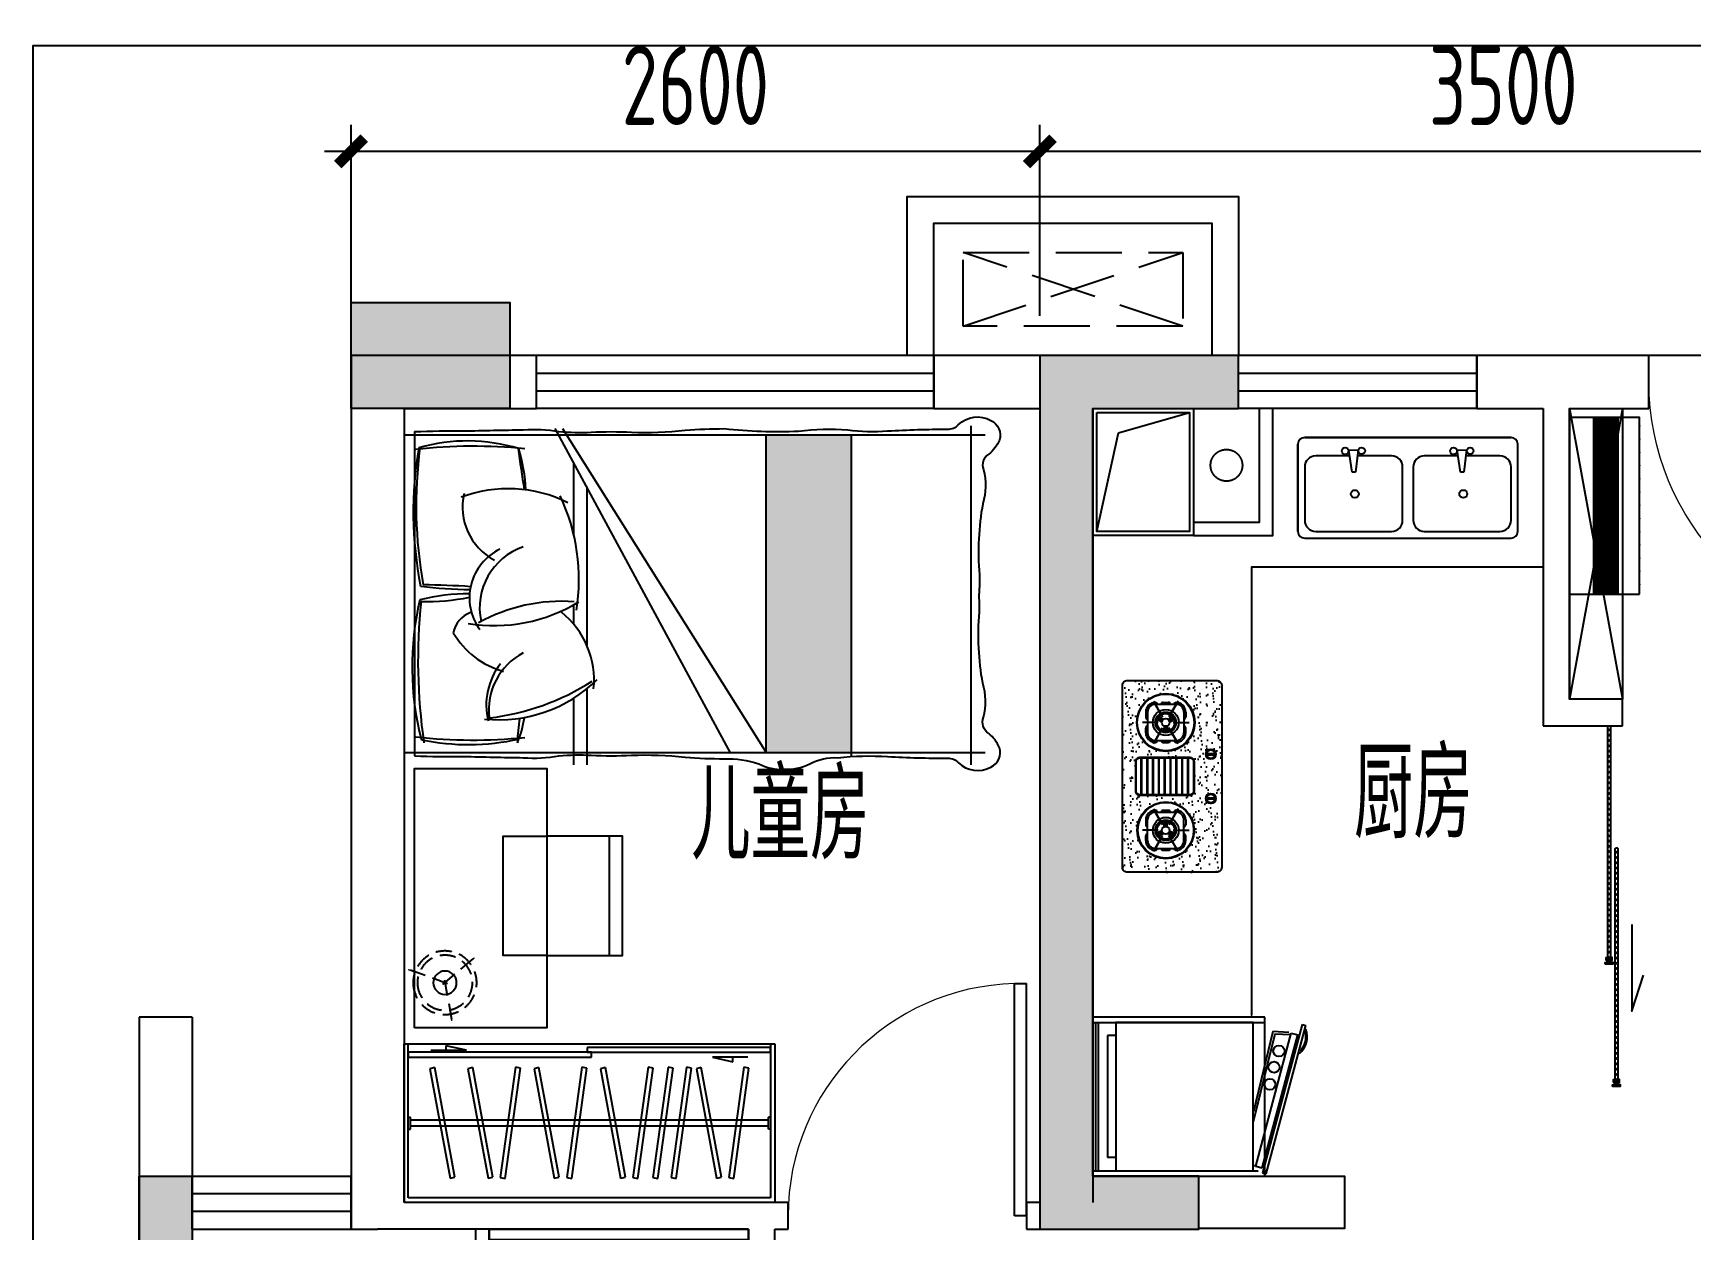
# Model space of a CAD drawing. Header units: millimetres. Extents: x -650 to 31581, y -2936 to 10021.
# Drawn here: x 11891 to 18150, y 5497 to 10017 of the extents above; entities that cross this region are included whole.
import ezdxf

# ---------------------------------------------------------------- set-up
doc = ezdxf.new("R2010")
doc.units = ezdxf.units.MM
doc.header["$LTSCALE"] = 1000
for name, pattern in [('1', [0.375, 0.25, -0.125]), ('DASH', [0.35, 0.25, -0.1]), ('PS', [3200, 1500, -200, 1500]), ('TRATTEGGIATA2', [0.375, 0.25, -0.125])]:
    doc.linetypes.add(name, pattern=pattern)
doc.layers.get('0').update_dxf_attribs({"linetype": 'CONTINUOUS'})
doc.layers.get('Defpoints').update_dxf_attribs({"color": 6, "linetype": 'CONTINUOUS'})
for name, color, linetype in [('!PboFF-Lamps', 9, 'CONTINUOUS'), ('0p-洞填充', 1, 'CONTINUOUS'), ('_弱电导线层', 4, 'CONTINUOUS'), ('_弱电设备层', 6, 'CONTINUOUS'), ('_电气辅助层', 5, 'CONTINUOUS'), ('A-Lvtry', 5, 'CONTINUOUS'), ('A-烟气道', 105, 'CONTINUOUS'), ('A-空调室外机', 5, 'DASH'), ('DIM', 3, 'CONTINUOUS'), ('P-Furniture(活动家具)', 134, 'CONTINUOUS'), ('P-Plumbing-fix(洁具)', 134, 'CONTINUOUS'), ('PS', 6, 'PS'), ('PUB_HATCH', 8, 'CONTINUOUS'), ('PUB_TEXT', 7, 'CONTINUOUS'), ('WALL', 2, 'CONTINUOUS'), ('WINDOW', 4, 'CONTINUOUS'), ('剪力墙', 6, 'CONTINUOUS'), ('家具', 8, 'CONTINUOUS'), ('栏杆', 142, 'CONTINUOUS'), ('门', 9, 'CONTINUOUS')]:
    doc.layers.add(name, color=color, linetype=linetype)
doc.layers.add('A-area', color=23, linetype='CONTINUOUS', plot=False)
doc.layers.add('A-FUR', color=8, linetype='CONTINUOUS', plot=False)
doc.styles.get("Standard").update_dxf_attribs({"font": 'tssdeng.shx', "bigfont": 'tssdchn.shx'})
doc.styles.add('ZZ', font='tssdeng.shx', dxfattribs={"width": 0.7, "bigfont": 'tssdchn.shx'})
doc.dimstyles.new('TSSD_100_100', dxfattribs={"dimtxt": 300, "dimasz": 100, "dimexe": 100, "dimexo": 250, "dimgap": 100, "dimtad": 1, "dimdec": 0, "dimzin": 0, "dimdsep": 46, "dimtxsty": 'ZZ', "dimblk": 'ARCHTICK', "dimcen": 0, "dimdle": 100, "dimclrd": 256, "dimclrt": 7, "dimadec": 0, "dimazin": 0, "dimtfac": 1, "dimtdec": 0, "dimtix": 1, "dimtmove": 2, "dimatfit": 3, "dimfxl": 0, "dimtolj": 1, "dimtzin": 0, "dimarcsym": 0})

# ---------------------------------------------------------------- blocks, each defined once
blk = doc.blocks.new('u5g')
at = {"color": 8, "linetype": 'DASH', "ltscale": 20}
for p, q in [((10502.8, 151826.4), (10512.8, 151826.4)), ((10512.8, 151826.4), (10512.8, 151776.4)), ((12177.7, 151813.9), (10512.8, 151813.9)), ((12187.8, 151826.4), (12177.7, 151826.4)), ((12177.7, 151826.4), (12177.7, 151776.4)), ((10502.8, 151776.4), (10512.8, 151776.4)), ((12177.7, 151788.9), (10512.8, 151788.9)), ((12187.8, 151776.4), (12177.7, 151776.4))]:
    blk.add_line(p, q, dxfattribs=at)
at = {"color": 8, "ltscale": 20}
for p, q in [((11917.6, 151531.4), (12012.7, 151550.3)), ((12082.8, 151531.4), (11917.6, 151531.4)), ((12012.7, 151550.3), (12012.7, 151531.4)), ((10607.7, 151503.4), (10772.9, 151503.4)), ((10772.9, 151503.4), (10677.8, 151484.5)), ((10677.8, 151484.5), (10677.8, 151503.4))]:
    blk.add_line(p, q, dxfattribs=at)
at = {"linetype": 'DASH', "ltscale": 20}
for points in [[(12207.8, 152126.4), (10482.8, 152126.4), (10482.8, 151476.4), (12207.8, 151476.4)], [(10502.8, 151531.4), (11355.3, 151531.4), (11355.3, 151511.4), (10502.8, 151511.4)], [(11335.3, 151511.4), (12187.8, 151511.4), (12187.8, 151491.4), (11335.3, 151491.4)]]:
    blk.add_lwpolyline(points, close=True, dxfattribs=at)
blk.add_lwpolyline([(12187.8, 151476.4), (12187.8, 152106.4), (10502.8, 152106.4), (10502.8, 151476.4)], dxfattribs=at)
at = {"color": 8, "linetype": 'DASH', "ltscale": 20}
for points in [[(10603.3, 151578.7), (10696.8, 152026.6), (10719.8, 152021.8), (10626.3, 151573.9)], [(10780.1, 151578.7), (10873.6, 152026.6), (10896.6, 152021.8), (10803.1, 151573.9)], [(11001.3, 151572.3), (10930.5, 152024.3), (10953.7, 152028), (11024.5, 151576)], [(11087.5, 151578.7), (11181, 152026.6), (11204, 152021.8), (11110.4, 151573.9)], [(11310.5, 151572.3), (11239.7, 152024.3), (11262.9, 152028), (11333.7, 151576)], [(11396.6, 151578.7), (11490.1, 152026.6), (11513.1, 152021.8), (11419.6, 151573.9)], [(11617.8, 151572.3), (11547, 152024.3), (11570.2, 152028), (11641, 151576)], [(11711, 151572.3), (11640.2, 152024.3), (11663.4, 152028), (11734.2, 151576)], [(11796.6, 151572.3), (11725.8, 152024.3), (11749, 152028), (11819.8, 151576)], [(11842.7, 151578.7), (11936.3, 152026.6), (11959.3, 152021.8), (11865.7, 151573.9)], [(12064, 151572.3), (11993.2, 152024.3), (12016.4, 152028), (12087.2, 151576)]]:
    blk.add_lwpolyline(points, close=True, dxfattribs=at)
blk = doc.blocks.new('$DorLib2D$00000001')
for p, q in [((0.45, 0.975), (0.5, 0.975)), ((0.45, 0), (0.45, 0.975)), ((0.5, 0), (0.5, 0.975)), ((0.5, 0), (0.45, 0))]:
    blk.add_line(p, q)
at = {"lineweight": 13}
blk.add_arc((0.475, 0), 0.975, 91.46928, 180, dxfattribs=at)
blk = doc.blocks.new('$TCHSYS$WIN2D')
for p, q in [((-0.5, 0.5), (0.5, 0.5)), ((-0.5, 0.5), (-0.5, -0.5)), ((0.5, 0.5), (0.5, -0.5)), ((0.5, 0.1667), (-0.5, 0.1667)), ((0.5, -0.1667), (-0.5, -0.1667)), ((-0.5, -0.5), (0.5, -0.5))]:
    blk.add_line(p, q)
blk = doc.blocks.new('ktswaj')
at = {"linetype": 'DASH'}
blk.add_lwpolyline([(15990.1, 179082.6), (15990.1, 178253.3), (16268.4, 178253.3), (16268.4, 179082.6)], close=True, dxfattribs=at)
for points in [[(15990.1, 179082.6), (16268.4, 178253.3)], [(15990.1, 178253.3), (16268.4, 179082.6)]]:
    blk.add_lwpolyline(points, dxfattribs=at)
blk = doc.blocks.new('A3ktsjw')
at = {"layer": '栏杆'}
for points in [[(-26114.3, 169534.8), (-26114.3, 170134.8), (-24864.3, 170134.8), (-24864.3, 169534.8)], [(-26014.3, 169534.8), (-26014.3, 170034.8), (-24964.3, 170034.8), (-24964.3, 169534.8)]]:
    blk.add_lwpolyline(points, dxfattribs=at)
at = {"layer": 'A-空调室外机', "extrusion": (0, 0, -1), "zscale": -1, "rotation": 90}
blk.add_blockref('ktswaj', (204157.2, 153655.5), dxfattribs=at)
blk = doc.blocks.new('家用多媒体布线箱')
at = {"layer": '_弱电设备层'}
blk.add_lwpolyline([(-333.8, 263.9), (333.8, 263.9), (333.8, 0), (-333.8, 0)], close=True, dxfattribs=at)
at = {"layer": '_弱电设备层', "color": 14, "const_width": 100}
blk.add_lwpolyline([(-333.8, 137.6), (333.8, 137.6)], dxfattribs=at)
at = {"layer": '_电气辅助层'}
for p in [(-297.6, 263.9), (-247.6, 263.9), (-197.6, 263.9), (-147.6, 263.9), (-97.6, 263.9), (-47.6, 263.9), (2.4, 263.9), (52.4, 263.9), (102.4, 263.9), (152.4, 263.9), (202.4, 263.9), (252.4, 263.9), (302.4, 263.9), (-333.8, 132), (333.8, 132), (-297.6, 0), (-247.6, 0), (-197.6, 0), (-147.6, 0), (-97.6, 0), (-47.6, 0), (2.4, 0), (52.4, 0), (102.4, 0), (152.4, 0), (202.4, 0), (252.4, 0), (302.4, 0)]:
    blk.add_point(p, dxfattribs=at)
blk = doc.blocks.new('!pboFF-Reading lamp-H_W_L-T-01')
at = {"linetype": '1', "ltscale": 0.2}
blk.add_wipeout([(-78.8, -61.6), (-75.8, -65.2), (-74.1, -67.1), (-71.9, -69.5), (-70.1, -71.3), (-67.4, -73.9), (-65.5, -75.5), (-63.7, -77.1), (-54.2, -84), (-54.2, -84), (-40.3, -91.5), (-33.3, -94.3), (-25.5, -96.7), (-18, -98.4), (-9.2, -99.6), (0, -100), (7.1, -99.7), (17.7, -98.4), (26.7, -96.4), (34.7, -93.8), (42.5, -90.5), (50.8, -86.1), (58.1, -81.4), (69.1, -72.3), (74.8, -66.4), (79.3, -61), (85.6, -51.7), (92.7, -37.5), (95.8, -28.6), (97.4, -22.7), (99.6, -9.4), (100, 0), (99.5, 9.8), (97.8, 20.9), (95.5, 29.8), (92.5, 38.1), (89.1, 45.4), (79.4, 60.8), (68.7, 72.6), (61.2, 79.1), (50.8, 86.1), (36.9, 92.9), (28.1, 96), (16.5, 98.6), (9.6, 99.5), (-13.9, 99), (-21.4, 97.7), (-21.4, 97.7), (-32.7, 94.5), (-40.5, 91.4), (-49, 87.2), (-54.1, 84.1), (-62.7, 77.9), (-77, 63.8), (-82.8, 56), (-87, 49.3), (-90.6, 42.3), (-94.5, 32.8), (-97.9, 20.6), (-99.7, 7.4), (-100, 0), (-99.3, -12), (-98.4, -18), (-96.4, -26.5), (-93.7, -35), (-89.1, -45.4)], dxfattribs=at).dxf.layer = '家具'
at = {"layer": '!PboFF-Lamps'}
blk.add_circle((0, 0), 36.7, dxfattribs=at)
at = {"layer": '家具', "linetype": '1', "ltscale": 0.2}
for p, q in [((4.4, -7.7), (-62, 107.4)), ((4.4, 7.7), (-61.5, -106.5)), ((-8.9, 0), (123.2, 0))]:
    blk.add_line(p, q, dxfattribs=at)
at = {"layer": '家具', "const_width": 4.44}
for points in [[(-47.8, 82.8), (-61.4, 106.3)], [(94.8, 0), (121.9, 0)], [(-47.3, -81.9), (-60.8, -105.4)]]:
    blk.add_lwpolyline(points, dxfattribs=at)
at = {"layer": '家具', "linetype": '1', "ltscale": 0.2}
for radius in [100, 86.7]:
    blk.add_circle((0, 0), radius, dxfattribs=at)
blk = doc.blocks.new('_ArchTick')
at = {"color": 0, "linetype": 'ByBlock', "const_width": 0.4}
blk.add_lwpolyline([(-0.5, -0.5), (0.5, 0.5)], dxfattribs=at)
blk = doc.blocks.new('*D40')
at = {"layer": 'Defpoints', "color": 0, "transparency": 16777216}
for p in [(15691.5, 9570.6), (15691.5, 8700), (19191.5, 8700)]:
    blk.add_point(p, dxfattribs=at)
at = {"layer": 'DIM', "color": 0, "lineweight": -2, "transparency": 16777216}
for p, q in [((15691.5, 8950), (15691.5, 9670.6)), ((19191.5, 8950), (19191.5, 9670.6))]:
    blk.add_line(p, q, dxfattribs=at)
at = {"layer": 'DIM', "lineweight": -2, "transparency": 16777216}
blk.add_line((19291.5, 9570.6), (15591.5, 9570.6), dxfattribs=at)
at = {"layer": 'DIM', "lineweight": -2, "transparency": 16777216, "xscale": 100, "yscale": 100, "zscale": 100, "rotation": 180}
blk.add_blockref('_ArchTick', (15691.5, 9570.6), dxfattribs=at)
at = {"layer": 'DIM', "lineweight": -2, "transparency": 16777216, "xscale": 100, "yscale": 100, "zscale": 100}
blk.add_blockref('_ArchTick', (19191.5, 9570.6), dxfattribs=at)
at = {"layer": 'DIM', "color": 7, "transparency": 16777216, "insert": (17441.5, 9820.6), "char_height": 300, "attachment_point": 5, "style": 'ZZ'}
blk.add_mtext('\\A1;3500', dxfattribs=at)
blk = doc.blocks.new('*D41')
at = {"layer": 'Defpoints', "color": 0, "transparency": 16777216}
for p in [(13091.5, 9570.6), (13091.5, 8700), (15691.5, 8700)]:
    blk.add_point(p, dxfattribs=at)
at = {"layer": 'DIM', "color": 0, "lineweight": -2, "transparency": 16777216}
for p, q in [((13091.5, 8950), (13091.5, 9670.6)), ((15691.5, 8950), (15691.5, 9670.6))]:
    blk.add_line(p, q, dxfattribs=at)
at = {"layer": 'DIM', "lineweight": -2, "transparency": 16777216}
blk.add_line((15791.5, 9570.6), (12991.5, 9570.6), dxfattribs=at)
at = {"layer": 'DIM', "lineweight": -2, "transparency": 16777216, "xscale": 100, "yscale": 100, "zscale": 100, "rotation": 180}
blk.add_blockref('_ArchTick', (13091.5, 9570.6), dxfattribs=at)
at = {"layer": 'DIM', "lineweight": -2, "transparency": 16777216, "xscale": 100, "yscale": 100, "zscale": 100}
blk.add_blockref('_ArchTick', (15691.5, 9570.6), dxfattribs=at)
at = {"layer": 'DIM', "color": 7, "transparency": 16777216, "insert": (14391.5, 9820.6), "char_height": 300, "attachment_point": 5, "style": 'ZZ'}
blk.add_mtext('\\A1;2600', dxfattribs=at)
blk = doc.blocks.new('A$C6BCA2219')
at = {"layer": 'P-Furniture(活动家具)'}
for p, q in [((-389.5, 380), (389.5, 380)), ((389.5, 380), (-389.5, 380)), ((-415.3, 354.8), (-415.3, 25.2)), ((-415.3, 25.2), (-415.3, 354.8)), ((414.7, 25.2), (414.7, 354.8)), ((-389.5, 0), (389.5, 0))]:
    blk.add_line(p, q, dxfattribs=at)
at = {"layer": 'P-Furniture(活动家具)', "color": 251}
for p, q in [((-223.7, 332.8), (-187.8, 333.3)), ((-210.5, 248.5), (-223.7, 332.8)), ((-187.8, 333.3), (-197.8, 248.5)), ((185.8, 332.8), (221.6, 333.3)), ((198.9, 248.5), (185.8, 332.8)), ((221.6, 333.3), (211.6, 248.5)), ((-389.5, 268.8), (-389.5, 67.2)), ((-220.2, 310.8), (-347.5, 310.8)), ((-61.9, 310.8), (-190.5, 310.8)), ((-19.9, 67.2), (-19.9, 268.8)), ((19.9, 268.8), (19.9, 67.2)), ((189.2, 310.8), (61.9, 310.8)), ((347.5, 310.8), (218.9, 310.8)), ((389.5, 67.2), (389.5, 268.8)), ((-197.8, 248.5), (-210.5, 248.5)), ((211.6, 248.5), (198.9, 248.5)), ((-347.5, 25.2), (-61.9, 25.2)), ((61.9, 25.2), (347.5, 25.2))]:
    blk.add_line(p, q, dxfattribs=at)
for centre, radius in [((-236.9, 329.1), 12.8), ((-174.7, 329.6), 12.8), ((172.6, 329.1), 12.8), ((234.8, 329.6), 12.8), ((-200.5, 166.9), 14.8), ((208.9, 166.9), 14.8)]:
    blk.add_circle(centre, radius, dxfattribs=at)
at = {"layer": 'P-Furniture(活动家具)'}
for centre, radius, start, end in [((-389.6, 354.3), 25.7, 89.81831, 178.91937), ((389.5, 354.8), 25.2, 0, 90), ((-389.6, 25.7), 25.7, 181.08063, 270.18169), ((389.5, 25.2), 25.2, 270, 0)]:
    blk.add_arc(centre, radius, start, end, dxfattribs=at)
at = {"layer": 'P-Furniture(活动家具)', "color": 251}
for centre, start, end in [((-347.5, 268.8), 90, 180), ((-61.9, 268.8), 0, 90), ((61.9, 268.8), 90, 180), ((347.5, 268.8), 0, 90), ((-347.5, 67.2), 180, 270), ((-61.9, 67.2), 270, 0), ((61.9, 67.2), 180, 270), ((347.5, 67.2), 270, 0)]:
    blk.add_arc(centre, 42, start, end, dxfattribs=at)
blk = doc.blocks.new('A$C2E107800')
at = {"layer": 'P-Furniture(活动家具)'}
for p, q in [((-600, 650), (-600, 0)), ((-600, 650), (0, 650)), ((0, 0), (0, 650)), ((-600, 0), (0, 0)), ((-587.9, 9.5), (-591.8, -5)), ((-27.7, -140.6), (-587.9, 9.5)), ((-591.8, -5), (-31.5, -155.1)), ((-27.7, -140.6), (-31.5, -155.1))]:
    blk.add_line(p, q, dxfattribs=at)
at = {"layer": 'P-Furniture(活动家具)', "color": 251, "linetype": 'TRATTEGGIATA2'}
blk.add_line((-580, 650), (-580, 0), dxfattribs=at)
at = {"layer": 'P-Furniture(活动家具)', "color": 251}
for p, q in [((-20, 640), (-580, 640)), ((-20, 630), (-580, 630)), ((-579.5, 563.2), (-579.5, 44.4)), ((-19.5, 563.2), (-579.5, 563.2)), ((-69.5, 593.6), (-529.5, 593.6)), ((-529.5, 563.2), (-529.5, 593.6)), ((-69.5, 563.2), (-69.5, 593.6)), ((-19.5, 44.4), (-19.5, 563.2)), ((-579.5, 555.7), (-579.5, 71.9)), ((-579.5, 44.4), (-19.5, 44.4)), ((-562, 34.7), (-568.5, 10.6)), ((-568.5, 10.6), (-66.2, -124)), ((-562, 34.7), (-559.4, 44.4)), ((-562, 34.7), (-59.7, -99.8)), ((-59.7, -99.8), (-66.2, -124)), ((-44.7, -155.1), (-53.7, -152.6))]:
    blk.add_line(p, q, dxfattribs=at)
at = {"layer": 'P-Furniture(活动家具)', "color": 251, "linetype": 'Continuous'}
for p, q in [((-20, 650), (-20, 0)), ((-63.5, -37.7), (-394.9, 44.4)), ((-54, -29.9), (-355.8, 43.4)), ((-66.5, -94.9), (-63.5, -37.7)), ((-57.2, -90.2), (-54, -29.9))]:
    blk.add_line(p, q, dxfattribs=at)
at = {"layer": 'P-Furniture(活动家具)', "color": 251}
for centre in [(-253.4, -18.8), (-188.6, -34.6), (-127.7, -52.8)]:
    blk.add_circle(centre, 21, dxfattribs=at)
for radius, start, end in [(83.4, 219.87563, 290.12437), (78.4, 225.46438, 284.53562)]:
    blk.add_arc((-73.4, -76.7), radius, start, end, dxfattribs=at)
blk = doc.blocks.new('A$C558726A8')
at = {"layer": 'P-Furniture(活动家具)'}
h = blk.add_hatch(dxfattribs=at)
h.set_pattern_fill('AR-SAND,_O', color=250)
h.set_pattern_definition([(37.5, (-27199.047, -9670.22), (-1.60003, 48.941324), [0, -38.608, 0, -43.18, 0, -41.275]), (7.5, (-27199.05, -9670.22), (44.95233, 71.68251), [0, -20.828, 0, -34.798, 0, -13.335]), (327.5, (-27230.29, -9670.22), (79.09924, 0.14372), [0, -12.7, 0, -45.72, 0, -59.69]), (317.5, (-27230.29, -9670.22), (76.35565, 22.29293), [0, -6.35, 0, -29.972, 0, -34.29])])
h.paths.add_polyline_path([(-342.9, 375.4, 0.414214), (-362.5, 355.9), (-362.5, 19.6, 0.414214), (-342.9, 0), (342.9, 0, 0.414214), (362.5, 19.6), (362.5, 355.9, 0.414214), (342.9, 375.4)])
h.paths.add_polyline_path([(71.9, 309.2), (71.9, 120.9, -0.414214), (55.9, 104.9), (-55.9, 104.9, -0.414214), (-71.9, 120.9), (-71.9, 309.2, -0.414214), (-55.9, 325.2), (55.9, 325.2, -0.414214)], flags=16)
h.paths.add_polyline_path([(69.9, 309.2), (69.9, 120.9, -0.414214), (55.9, 106.9), (-55.9, 106.9, -0.414214), (-69.9, 120.9), (-69.9, 309.2, -0.414214), (-55.9, 323.2), (55.9, 323.2, -0.414214)], flags=0)
h.paths.add_polyline_path([(313.1, 211.8, -1), (94.2, 211.8, -1)], flags=16)
h.paths.add_polyline_path([(311.1, 211.8, -1), (96.2, 211.8, -1)], flags=0)
h.paths.add_polyline_path([(164.5, 287.1), (182.6, 287.1, -0.359638), (191.4, 280.3), (215.9, 280.3, -0.359638), (224.7, 287.1), (242.8, 287.1, -0.414214), (279, 250.9, -0.251251), (272.2, 242.1), (272.2, 229.9, -0.359638), (279, 221.1), (279, 202.5, -0.359638), (272.2, 193.7), (272.2, 181.4, -0.251251), (279, 172.6, -0.414214), (242.8, 136.4), (224.7, 136.4, -0.359638), (215.9, 143.3), (191.4, 143.3, -0.359638), (182.6, 136.4), (164.5, 136.4, -0.414214), (128.3, 172.6, -0.251251), (135.2, 181.4), (135.2, 193.7, -0.359638), (128.3, 202.5), (128.3, 221.1, -0.359638), (135.2, 229.9), (135.2, 242.1, -0.251251), (128.3, 250.9, -0.414214)], flags=0)
h.paths.add_polyline_path([(252.6, 211.8, -1), (154.7, 211.8, -1)], flags=0)
h.paths.add_polyline_path([(242.8, 211.8, -1), (164.5, 211.8, -1)], flags=0)
h.paths.add_polyline_path([(239.9, 211.8, -1), (167.4, 211.8, -1)], flags=0)
h.paths.add_polyline_path([(236.9, 211.8, -1), (170.4, 211.8, -1)], flags=0)
h.paths.add_polyline_path([(174.8, 218.6), (190.2, 217.6, -0.299124), (203.7, 226.5, -0.028861), (205.3, 226.4), (212.2, 240.2, -0.215015), (224, 233.3), (215.4, 220.5, -0.330841), (215.4, 203), (224, 190.2, -0.215015), (212.2, 183.4), (205.3, 197.2, -0.028861), (203.7, 197.1, -0.299124), (190.2, 205.9), (174.8, 204.9, -0.215015)], flags=0)
h.paths.add_polyline_path([(-96.2, 211.8, -1), (-311.1, 211.8, -1)], flags=16)
h.paths.add_polyline_path([(-98.2, 211.8, -1), (-309.1, 211.8, -1)], flags=0)
h.paths.add_polyline_path([(-128.3, 250.9, -0.251251), (-135.2, 242.1), (-135.2, 229.9, -0.359638), (-128.3, 221.1), (-128.3, 202.5, -0.359638), (-135.2, 193.7), (-135.2, 181.4, -0.251251), (-128.3, 172.6, -0.414214), (-164.5, 136.4), (-182.6, 136.4, -0.359638), (-191.4, 143.3), (-215.9, 143.3, -0.359638), (-224.7, 136.4), (-242.8, 136.4, -0.414214), (-279, 172.6, -0.251251), (-272.2, 181.4), (-272.2, 193.7, -0.359638), (-279, 202.5), (-279, 221.1, -0.359638), (-272.2, 229.9), (-272.2, 242.1, -0.251251), (-279, 250.9, -0.414214), (-242.8, 287.1), (-224.7, 287.1, -0.359638), (-215.9, 280.3), (-191.4, 280.3, -0.359638), (-182.6, 287.1), (-164.5, 287.1, -0.414214)], flags=0)
h.paths.add_polyline_path([(-154.7, 211.8, -1), (-252.6, 211.8, -1)], flags=0)
h.paths.add_polyline_path([(-164.5, 211.8, -1), (-242.8, 211.8, -1)], flags=0)
h.paths.add_polyline_path([(-167.4, 211.8, -1), (-239.9, 211.8, -1)], flags=0)
h.paths.add_polyline_path([(-170.4, 211.8, -1), (-236.9, 211.8, -1)], flags=0)
h.paths.add_polyline_path([(-174.8, 218.6, -0.215015), (-174.8, 204.9), (-190.2, 205.9, -0.299124), (-203.7, 197.1, -0.028861), (-205.3, 197.2), (-212.2, 183.4, -0.215015), (-224, 190.2), (-215.4, 203, -0.330841), (-215.4, 220.5), (-224, 233.3, -0.215015), (-212.2, 240.2), (-205.3, 226.4, -0.028861), (-203.7, 226.5, -0.299124), (-190.2, 217.6)], flags=0)
h.paths.add_polyline_path([(103, 41, -1), (64.3, 41, -1)], flags=16)
h.paths.add_polyline_path([(85.7, 57.3), (85.7, 56.2, -0.877066), (85.7, 25.8), (85.7, 24.6, -1), (81.7, 24.6), (81.7, 25.8, -0.877066), (81.7, 56.2), (81.7, 57.3, -1)], flags=0)
h.paths.add_polyline_path([(97.4, 53.2, -1.000001), (94.5, 53.2, -1.000001)], flags=0)
h.paths.add_polyline_path([(102.5, 41, -1.000001), (99.6, 41, -1.000001)], flags=0)
h.paths.add_polyline_path([(-64.3, 41, -1), (-103, 41, -1)], flags=16)
h.paths.add_polyline_path([(-81.7, 57.3), (-81.7, 56.2, -0.877066), (-81.7, 25.8), (-81.7, 24.6, -1), (-85.7, 24.6), (-85.7, 25.8, -0.877066), (-85.7, 56.2), (-85.7, 57.3, -1)], flags=0)
h.paths.add_polyline_path([(-94.5, 53.2, -1.000001), (-97.4, 53.2, -1.000001)], flags=0)
h.paths.add_polyline_path([(-99.6, 41, -1.000001), (-102.5, 41, -1.000001)], flags=0)
for points in [[(-99.6, 41.4, 1), (-102.5, 41.4, 1)], [(-97.4, 53.7, 1.000001), (-94.5, 53.7, 1.000001)], [(94.5, 53.7, 1.000001), (97.4, 53.7, 1.000001)], [(102.5, 41.4, 1), (99.6, 41.4, 1)]]:
    blk.add_hatch(color=251, dxfattribs=at).paths.add_polyline_path(points)
at = {"layer": 'P-Furniture(活动家具)', "color": 251}
for p, q in [((-284.2, 258.3), (-224, 223.5)), ((-228.2, 226), (-279.9, 255.8)), ((-272.2, 250.9), (-272.2, 172.6)), ((-242.8, 287.1), (-224.7, 287.1)), ((-242.8, 280.3), (-164.5, 280.3)), ((-203.7, 240.2), (-203.7, 299.8)), ((-123.1, 258.3), (-183.3, 223.5)), ((-164.5, 287.1), (-182.6, 287.1)), ((-179.1, 226), (-127.4, 255.8)), ((-135.2, 250.9), (-135.2, 172.6)), ((-69.9, 304), (69.9, 304)), ((-69.9, 302), (69.9, 302)), ((-69.9, 282), (69.9, 282)), ((-69.9, 280), (69.9, 280)), ((-69.9, 260), (69.9, 260)), ((-69.9, 258), (69.9, 258)), ((123.1, 258.3), (183.3, 223.5)), ((179.1, 226), (127.4, 255.8)), ((135.2, 250.9), (135.2, 172.6)), ((164.5, 287.1), (182.6, 287.1)), ((242.8, 280.3), (164.5, 280.3)), ((203.7, 240.2), (203.7, 299.8)), ((284.2, 258.3), (224, 223.5)), ((242.8, 287.1), (224.7, 287.1)), ((228.2, 226), (279.9, 255.8)), ((272.2, 250.9), (272.2, 172.6)), ((-284.2, 165.3), (-224, 200)), ((-228.2, 197.6), (-279.9, 167.7)), ((-279, 221.1), (-279, 202.5)), ((-224, 233.3), (-212.2, 240.2)), ((-215.4, 220.5), (-224, 233.3)), ((-215.4, 203), (-224, 190.2)), ((-212.2, 183.4), (-224, 190.2)), ((-211, 224.5), (-218.1, 236.8)), ((-211, 199.1), (-218.1, 186.8)), ((-205.3, 226.4), (-212.2, 240.2)), ((-205.3, 197.2), (-212.2, 183.4)), ((-190.2, 217.6), (-174.8, 218.6)), ((-190.2, 205.9), (-174.8, 204.9)), ((-189, 211.8), (-174.8, 211.8)), ((-123.1, 165.3), (-183.3, 200)), ((-179.1, 197.6), (-127.4, 167.7)), ((-174.8, 218.6), (-174.8, 204.9)), ((-128.3, 221.1), (-128.3, 202.5)), ((-69.9, 238), (69.9, 238)), ((-69.9, 236), (69.9, 236)), ((-69.9, 216), (69.9, 216)), ((-69.9, 214), (69.9, 214)), ((-69.9, 194), (69.9, 194)), ((-69.9, 192), (69.9, 192)), ((123.1, 165.3), (183.3, 200)), ((179.1, 197.6), (127.4, 167.7)), ((128.3, 221.1), (128.3, 202.5)), ((190.2, 217.6), (174.8, 218.6)), ((174.8, 218.6), (174.8, 204.9)), ((189, 211.8), (174.8, 211.8)), ((190.2, 205.9), (174.8, 204.9)), ((205.3, 226.4), (212.2, 240.2)), ((205.3, 197.2), (212.2, 183.4)), ((211, 224.5), (218.1, 236.8)), ((211, 199.1), (218.1, 186.8)), ((224, 233.3), (212.2, 240.2)), ((212.2, 183.4), (224, 190.2)), ((215.4, 220.5), (224, 233.3)), ((215.4, 203), (224, 190.2)), ((284.2, 165.3), (224, 200)), ((228.2, 197.6), (279.9, 167.7)), ((279, 221.1), (279, 202.5)), ((-242.8, 143.3), (-164.5, 143.3)), ((-242.8, 136.4), (-224.7, 136.4)), ((-203.7, 183.4), (-203.7, 123.7)), ((-164.5, 136.4), (-182.6, 136.4)), ((-69.9, 172), (69.9, 172)), ((-69.9, 170), (69.9, 170)), ((-69.9, 150), (69.9, 150)), ((-69.9, 148), (69.9, 148)), ((-69.9, 128), (69.9, 128)), ((-69.9, 126), (69.9, 126)), ((242.8, 143.3), (164.5, 143.3)), ((164.5, 136.4), (182.6, 136.4)), ((203.7, 183.4), (203.7, 123.7)), ((242.8, 136.4), (224.7, 136.4))]:
    blk.add_line(p, q, dxfattribs=at)
at = {"layer": 'P-Furniture(活动家具)'}
blk.add_lwpolyline([(-342.9, 0.4, -0.414214), (-362.5, 20), (-362.5, 355.9, -0.414214), (-342.9, 375.4), (342.9, 375.4, -0.414214), (362.5, 355.9), (362.5, 20, -0.414214), (342.9, 0.4)], format="xyb", close=True, dxfattribs=at)
at = {"layer": 'P-Furniture(活动家具)', "color": 251}
for points in [[(-71.9, 309.2, -0.414214), (-55.9, 325.2), (55.9, 325.2, -0.414214), (71.9, 309.2), (71.9, 120.9, -0.414214), (55.9, 104.9), (-55.9, 104.9, -0.414214), (-71.9, 120.9)], [(-69.9, 309.2, -0.414214), (-55.9, 323.2), (55.9, 323.2, -0.414214), (69.9, 309.2), (69.9, 120.9, -0.414214), (55.9, 106.9), (-55.9, 106.9, -0.414214), (-69.9, 120.9)], [(-85.7, 25), (-85.7, 57.8, -1), (-81.7, 57.8), (-81.7, 25, -1)], [(85.7, 25), (85.7, 57.8, 1), (81.7, 57.8), (81.7, 25, 1)]]:
    blk.add_lwpolyline(points, format="xyb", close=True, dxfattribs=at)
at = {"layer": 'P-Furniture(活动家具)', "color": 251, "const_width": 0.979}
for points in [[(-228.2, 226), (-279.9, 255.8)], [(-203.7, 240.2), (-203.7, 299.8)], [(-179.1, 226), (-127.4, 255.8)], [(179.1, 226), (127.4, 255.8)], [(203.7, 240.2), (203.7, 299.8)], [(228.2, 226), (279.9, 255.8)], [(-228.2, 197.6), (-279.9, 167.7)], [(-179.1, 197.6), (-127.4, 167.7)], [(179.1, 197.6), (127.4, 167.7)], [(228.2, 197.6), (279.9, 167.7)], [(-203.7, 183.4), (-203.7, 123.7)], [(203.7, 183.4), (203.7, 123.7)]]:
    blk.add_lwpolyline(points, dxfattribs=at)
for points in [[(-203.7, 226.5, -1), (-203.7, 197.1, -1), (-203.7, 226.5, -1)], [(203.7, 226.5, 1), (203.7, 197.1, 1), (203.7, 226.5, 1)]]:
    blk.add_lwpolyline(points, format="xyb", dxfattribs=at)
at = {"layer": 'P-Furniture(活动家具)', "color": 251}
for centre, radius in [((-203.7, 211.8), 107.4), ((-203.7, 211.8), 105.4), ((203.7, 211.8), 109.4), ((203.7, 211.8), 107.4), ((-203.7, 211.8), 39.1), ((203.7, 211.8), 39.1), ((-203.7, 211.8), 36.2), ((-203.7, 211.8), 33.3), ((-203.7, 211.8), 14.7), ((203.7, 211.8), 36.2), ((203.7, 211.8), 33.3), ((203.7, 211.8), 14.7), ((-83.7, 41.4), 19.3), ((-101, 41.4), 1.44), ((-95.9, 53.7), 1.44), ((83.7, 41.4), 19.3), ((95.9, 53.7), 1.44), ((101, 41.4), 1.44)]:
    blk.add_circle(centre, radius, dxfattribs=at)
at = {"layer": 'P-Furniture(活动家具)'}
for centre in [(-203.7, 211.8), (203.7, 211.8)]:
    blk.add_circle(centre, 48.9, dxfattribs=at)
at = {"layer": 'P-Furniture(活动家具)', "color": 251}
for centre, radius, start, end in [((-242.8, 250.9), 36.2, 90, 180), ((-267.4, 252.9), 11.8, 189.66757, 246.08239), ((-242.8, 250.9), 29.4, 90, 180), ((-224.4, 278.4), 8.76, 12.56398, 91.68605), ((-182.9, 278.4), 8.76, 88.31395, 167.43602), ((-164.5, 250.9), 36.2, 0, 90), ((-164.5, 250.9), 29.4, 0, 90), ((-139.9, 252.9), 11.8, 293.91761, 350.33243), ((164.5, 250.9), 36.2, 90, 180), ((139.9, 252.9), 11.8, 189.66757, 246.08239), ((164.5, 250.9), 29.4, 90, 180), ((182.9, 278.4), 8.76, 12.56398, 91.68605), ((224.4, 278.4), 8.76, 88.31395, 167.43602), ((242.8, 250.9), 36.2, 0, 90), ((242.8, 250.9), 29.4, 0, 90), ((267.4, 252.9), 11.8, 293.91761, 350.33243), ((-270.2, 221.3), 8.76, 102.56398, 181.68605), ((-270.2, 202.2), 8.76, 178.31395, 257.43602), ((-210.5, 223.6), 16.7, 95.73063, 144.26937), ((-210.5, 199.9), 16.7, 215.73063, 264.26937), ((-190, 211.8), 16.7, 335.73063, 24.26937), ((-137.1, 221.3), 8.76, 358.31395, 77.43602), ((-137.1, 202.2), 8.76, 282.56398, 1.68605), ((137.1, 221.3), 8.76, 102.56398, 181.68605), ((137.1, 202.2), 8.76, 178.31395, 257.43602), ((190, 211.8), 16.7, 155.73063, 204.26937), ((210.5, 223.6), 16.7, 35.73063, 84.26937), ((210.5, 199.9), 16.7, 275.73063, 324.26937), ((270.2, 221.3), 8.76, 358.31395, 77.43602), ((270.2, 202.2), 8.76, 282.56398, 1.68605), ((-267.4, 170.6), 11.8, 113.91761, 170.33243), ((-242.8, 172.6), 36.2, 180, 270), ((-242.8, 172.6), 29.4, 180, 270), ((-224.4, 145.2), 8.76, 268.31395, 347.43602), ((-182.9, 145.2), 8.76, 192.56398, 271.68605), ((-164.5, 172.6), 36.2, 270, 0), ((-164.5, 172.6), 29.4, 270, 0), ((-139.9, 170.6), 11.8, 9.66757, 66.08239), ((139.9, 170.6), 11.8, 113.91761, 170.33243), ((164.5, 172.6), 36.2, 180, 270), ((164.5, 172.6), 29.4, 180, 270), ((182.9, 145.2), 8.76, 268.31395, 347.43602), ((224.4, 145.2), 8.76, 192.56398, 271.68605), ((242.8, 172.6), 36.2, 270, 0), ((242.8, 172.6), 29.4, 270, 0), ((267.4, 170.6), 11.8, 9.66757, 66.08239), ((-83.7, 41.4), 15.3, 97.49421, 262.50579), ((-83.7, 41.4), 15.3, 277.49421, 82.50579), ((83.7, 41.4), 15.3, 97.49421, 262.50579), ((83.7, 41.4), 15.3, 277.49421, 82.50579)]:
    blk.add_arc(centre, radius, start, end, dxfattribs=at)
blk = doc.blocks.new('A$C775F19E5')
at = {"layer": 'P-Plumbing-fix(洁具)', "color": 134}
for p, q in [((-1089.3, 600), (-1089.3, 0)), ((-1089.3, 600), (-110.7, 600)), ((-110.7, 0), (-110.7, 600)), ((-1089.3, 0), (-110.7, 0))]:
    blk.add_line(p, q, dxfattribs=at)
at = {"layer": 'P-Plumbing-fix(洁具)', "color": 251}
for p, q in [((-1089.3, 560), (-110.7, 560)), ((-723.3, 544.6, 16), (-648.2, 544.6, 16)), ((-648.2, 512.1, 16), (-723.3, 512.1, 16)), ((-612.5, 533.8, 16), (-612.5, 425.1, 16)), ((-612.5, 533.8, 16), (-587.5, 533.8, 16)), ((-610, 533.8, 16), (-610, 509, 16)), ((-610, 509, 16), (-610, 425.1, 16)), ((-600, 533.8, 16), (-600, 425.1, 16)), ((-600, 524.1, 16), (-600, 425.1, 16)), ((-590, 533.8, 16), (-590, 404.1, 16)), ((-587.5, 533.8, 16), (-587.5, 425.1, 16)), ((-476.7, 544.6, 16), (-551.8, 544.6, 16)), ((-551.8, 512.1, 16), (-476.7, 512.1, 16)), ((-587.5, 425.1, 16), (-612.5, 425.1, 16)), ((-612.5, 424.1, 16), (-612.5, 404.1, 16)), ((-587.5, 424.1, 16), (-612.5, 424.1, 16)), ((-587.5, 404.1, 16), (-612.5, 404.1, 16)), ((-611.5, 425.1, 16), (-611.5, 424.1, 16)), ((-610, 424.1, 16), (-610, 404.1, 16)), ((-600, 424.1, 16), (-600, 404.1, 16)), ((-600, 424.1, 16), (-600, 404.1, 16)), ((-590, 424.1, 16), (-590, 404.1, 16)), ((-588.5, 425.1, 16), (-588.5, 424.1, 16)), ((-587.5, 424.1, 16), (-587.5, 404.1, 16))]:
    blk.add_line(p, q, dxfattribs=at)
at = {"layer": 'P-Plumbing-fix(洁具)', "color": 134}
blk.add_lwpolyline([(-612.5, 455), (-900, 455), (-900, 45), (-300, 45), (-300, 455), (-587.5, 455)], dxfattribs=at)
at = {"layer": 'P-Plumbing-fix(洁具)', "color": 251}
for radius in [40, 40, 22.5]:
    blk.add_circle((-600, 250), radius, dxfattribs=at)
for centre, radius, start, end in [((-723.3, 528.3, 16), 16.2, 90, 270), ((-648.2, 528.3, 16), 16.2, 270, 90), ((-600, 533, 12.8), 26, 292.61987, 247.38014), ((-600, 533, 12.8), 24.5, 295.31939, 245.92542), ((-600, 533, 12.8), 23.7, 295.31939, 245.92542), ((-551.8, 528.3, 16), 16.2, 90, 270), ((-476.7, 528.3, 16), 16.2, 270, 90)]:
    blk.add_arc(centre, radius, start, end, dxfattribs=at)
blk = doc.blocks.new('A$C14777907')
at = {"layer": 'P-Furniture(活动家具)'}
h = blk.add_hatch(dxfattribs=at)
h.set_pattern_fill('AR-SAND', color=250, scale=0.5, style=0)
h.paths.add_polyline_path([(-546.9, 316.1), (-546.9, -5.9), (653.1, -5.9), (653.1, 316.1)])
blk.add_line((665.3, 1643), (-559.2, 1643), dxfattribs=at)
at = {"layer": 'P-Furniture(活动家具)', "color": 251}
for p, q in [((-546.9, 1677.6), (-546.9, -510.8)), ((653.1, 1677.6), (653.1, -510.8)), ((677.6, 1114.1), (-550, 450.1)), ((677.6, 1084.6), (-546.9, 316.1)), ((-341.9, 1043), (-592.9, 1043)), ((10.9, 1043), (-61.4, 1043)), ((548.8, 1043), (279.5, 1043)), ((-306.2, 993), (-592.9, 993)), ((456.2, 993), (-141.8, 993)), ((-546.9, 316.1), (653.1, 316.1)), ((-560.1, -5.9), (653.1, -5.9)), ((54.1, -457), (-592.9, -457)), ((686.8, -457), (54.1, -457))]:
    blk.add_line(p, q, dxfattribs=at)
at = {"layer": 'P-Furniture(活动家具)'}
for points in [[(-559.2, 1643, 0.015145), (-561.6, 1457.8, 0.00267), (-566.3, 1232.8, 0.058958), (-559.7, 1098, -0.038458), (-557.2, 976.2, 0.025508), (-557.2, 824.4, -0.039412), (-564.9, 621.7, 0.016498), (-570.4, 474, -0.095063), (-589.9, 343.7, 0.129887), (-610.3, 249.3, 0.123513), (-589.3, 151, -0.132991), (-566.3, 45.8, -0.041346), (-561.8, -142.7, 0.014819), (-568.4, -369.3, -0.211134), (-585, -409.6, 0.329446), (-601.7, -532.5, 0.37589), (-528.7, -565.2, 0.122432), (-475.2, -524.5, -0.342539), (-413.7, -504.4, 0.141351), (-284.9, -502, -0.036442), (-152.1, -487.1, -0.036947), (-16.4, -489.1, 0.022047), (54.1, -488.1, -0.02246)], [(665.3, 1643, -0.015145), (667.7, 1457.8, -0.00267), (672.4, 1232.8, -0.058958), (665.9, 1098, 0.038458), (663.3, 976.2, -0.025508), (663.3, 824.4, 0.039412), (671, 621.7, -0.016498), (676.5, 474, 0.037552), (667.2, 193.7, -0.045167), (672.4, 8, 0.051681), (667.9, -142.7, -0.014819), (674.5, -369.3, 0.211134), (691.1, -409.6, -0.329446), (707.8, -532.5, -0.367495), (632.8, -565.2, -0.123892), (580.3, -524.5, 0.358288), (521.8, -504.4, -0.141351), (393, -502, 0.036442), (260.2, -487.1, 0.036947), (124.6, -489.1, -0.022047), (54.1, -488.1, 0.02316)]]:
    blk.add_lwpolyline(points, format="xyb", dxfattribs=at)
at = {"layer": 'P-Furniture(活动家具)', "color": 251}
for centre, radius, start, end in [((-202.1, -493.4), 2123.6, 83.88283, 98.3309), ((1430.1, 1422.9), 1929.9, 173.60879, 185.83391), ((-223.4, 547.9), 1104.5, 76.75454, 104.44305), ((360.2, 233.3), 1414.7, 80.05286, 101.34071), ((385.7, -92.7), 1729.7, 82.696, 99.95821), ((-1319.7, 1422.9), 1929.9, 354.16609, 6.39121), ((365.4, 1440.3), 882.2, 168.41669, 192.50944), ((800, 1593.1), 776.2, 178.15349, 191.67645), ((-710.9, 1434.7), 764.1, 0.05119, 14.26694), ((1633.7, 1420.2), 1564.6, 172.65046, 179.51242), ((-2949, 1639.8), 3035.7, 356.06735, 359.45452), ((-39, 1443.9), 669, 343.0859, 15.86119), ((65.9, 1222.4), 317.9, 120.2878, 164.59824), ((-116.8, 1393.5), 105.8, 21.67931, 77.8243), ((547.7, 1343), 615, 170.80231, 211.34581), ((379.3, 1237.4), 224.7, 76.50973, 152.29583), ((-55, 1289.3), 504.7, 333.49737, 20.69743), ((106.6, 1325.2), 529.9, 174.18704, 224.47313), ((37.4, 1231.1), 204.9, 26.15787, 125.83294), ((-624.7, 1087), 649.1, 355.85031, 28.95445), ((-0.7, 1153), 244.5, 19.16577, 101.95874), ((-367.8, 1118.9), 253.6, 51.91879, 103.67035), ((496.5, 1468.1), 918.9, 186.69659, 212.61963), ((-386.8, 1118.3), 245, 27.99994, 96.84592), ((-356.5, 1625.4), 401.2, 247.48899, 261.69991), ((-514.8, 711.2), 543.6, 79.67694, 89.50551), ((1321, -4098.5), 5398.7, 97.65435, 99.32678), ((420.2, 1855.3), 632.4, 272.28267, 286.61757), ((-273.3, 1294.1), 328.6, 264.31868, 321.27219), ((107.1, 1764.1), 741.4, 260.93942, 295.21906)]:
    blk.add_arc(centre, radius, start, end, dxfattribs=at)

msp = doc.modelspace()

# ---------------------------------------------------------------- hatches: boundary and pattern name
at = {"layer": 'PUB_HATCH'}
for points in [[(13091.5, 9000), (13691.5, 9000), (13691.5, 8600), (13091.5, 8600)], [(16291.5, 5700), (15891.5, 5700), (15891.5, 8600), (16441.5, 8600), (16441.5, 8800), (15691.5, 8800), (15691.5, 5500), (15891.5, 5500), (16291.5, 5500)], [(12291.5, 5700), (12491.5, 5700), (12491.5, 3700), (12291.5, 3700), (12291.5, 5500)]]:
    msp.add_hatch(color=256, dxfattribs=at).paths.add_polyline_path(points)
at = {"layer": '门'}
h = msp.add_hatch(dxfattribs=at)
h.set_pattern_fill('!PYH_GALSSC', color=250, scale=10, angle=360, style=0)
h.set_pattern_definition([(315, (16091.352, 5935.68), (-9.9999, -9.9999), []), (225, (16091.352, 5935.68), (-9.9999, 9.9999), [])])
h.paths.add_polyline_path([(17838.2, 7401.3), (17844.2, 7401.3), (17846.2, 7399.3), (17846.2, 6522.1), (17844.2, 6520.1), (17838.2, 6520.1), (17836.2, 6522.1), (17836.2, 7399.3)])
h = msp.add_hatch(dxfattribs=at)
h.set_pattern_fill('!PYH_GALSSC', color=250, scale=10, angle=360, style=0)
h.set_pattern_definition([(315, (16119.134, 5473.805), (-9.9999, -9.9999), []), (225, (16119.134, 5473.805), (-9.9999, 9.9999), [])])
h.paths.add_polyline_path([(17866, 6939.4), (17872, 6939.4), (17874, 6937.4), (17874, 6060.2), (17872, 6058.2), (17866, 6058.2), (17864, 6060.2), (17864, 6937.4)])

# ---------------------------------------------------------------- linework, layer by layer
at = {"layer": '0p-洞填充', "elevation": 0}
msp.add_lwpolyline([(16291.5, 5700), (16841.5, 5700), (16841.5, 5502.6), (16291.5, 5502.6)], close=True, dxfattribs=at)
at = {"layer": 'A-FUR'}
for p, q in [((17691.5, 8600), (17891.5, 7501.3)), ((17891.5, 8600), (17691.5, 7501.3))]:
    msp.add_line(p, q, dxfattribs=at)
msp.add_lwpolyline([(17891.5, 7501.3), (17691.5, 7501.3), (17691.5, 8600), (17891.5, 8600)], close=True, dxfattribs=at)
at = {"layer": 'A-Lvtry', "ltscale": 3}
for points in [[(17591.5, 8000), (16491.5, 8000), (16491.5, 6308), (16491.5, 6308)], [(12491.5, 4502.3), (13327, 4502.3), (13612.9, 4892), (13612.9, 5500)], [(12491.5, 4552.3), (13298.3, 4552.3), (13562.9, 4905.5), (13562.9, 5500)]]:
    msp.add_lwpolyline(points, dxfattribs=at)
at = {"layer": 'A-烟气道'}
for points in [[(15891.5, 8600), (16271.5, 8600), (16271.5, 8120), (15891.5, 8120)], [(15906.5, 8585), (16256.5, 8585), (16256.5, 8135), (15906.5, 8135)]]:
    msp.add_lwpolyline(points, close=True, dxfattribs=at)
msp.add_lwpolyline([(15906.5, 8135), (15989.3, 8507.9), (16256.5, 8585)], dxfattribs=at)
at = {"layer": 'P-Furniture(活动家具)'}
for points in [[(13830.9, 6533.7), (13666.3, 6533.7), (13666.3, 6983.7), (13830.9, 6983.7)], [(13830.9, 6533.7), (14116.3, 6533.7), (14116.3, 6983.7), (13830.9, 6983.7)]]:
    msp.add_lwpolyline(points, dxfattribs=at)
msp.add_lwpolyline([(14066.3, 6533.7), (14116.3, 6533.7), (14116.3, 6983.7), (14066.3, 6983.7)], close=True, dxfattribs=at)
at = {"layer": 'PS', "ltscale": 0.5}
msp.add_circle((16396.5, 8385), 60, dxfattribs=at)
at = {"layer": 'WALL'}
for p, q in [((13091.5, 8800), (13091.5, 5700)), ((13791.5, 8800), (13091.5, 8800)), ((13791.5, 8600), (13791.5, 8800)), ((15791.5, 8800), (15291.5, 8800)), ((15291.5, 8800), (15291.5, 8600)), ((16441.5, 8800), (15791.5, 8800)), ((16441.5, 8600), (16441.5, 8800)), ((17591.5, 8800), (17341.5, 8800)), ((17341.5, 8800), (17341.5, 8600)), ((17991.5, 8800), (17591.5, 8800)), ((17991.5, 8600), (17991.5, 8800)), ((13291.5, 8600), (13291.5, 5600)), ((13291.5, 8600), (13791.5, 8600)), ((15291.5, 8600), (15691.5, 8600)), ((15691.5, 8600), (15691.5, 5600)), ((15891.5, 8600), (15891.5, 5600)), ((15891.5, 8600), (16441.5, 8600)), ((17341.5, 8600), (17591.5, 8600)), ((17591.5, 8600), (17591.5, 7401.3)), ((17691.5, 8600), (17691.5, 7501.3)), ((17691.5, 8600), (17991.5, 8600)), ((17891.5, 7501.3), (17691.5, 7501.3)), ((17891.5, 7401.3), (17891.5, 7501.3)), ((17591.5, 7401.3), (17891.5, 7401.3)), ((12291.5, 6300), (12291.5, 5600)), ((12491.5, 6300), (12291.5, 6300)), ((12491.5, 6300), (12491.5, 5700)), ((12491.5, 5700), (12491.5, 5500)), ((13091.5, 5700), (13091.5, 5500)), ((12291.5, 5600), (12291.5, 3600)), ((14691.5, 5600), (13291.5, 5600)), ((14741.5, 5600), (14691.5, 5600)), ((14741.5, 5500), (14741.5, 5600)), ((15691.5, 5600), (15641.5, 5600)), ((15641.5, 5600), (15641.5, 5500)), ((12491.5, 5500), (12491.5, 3600)), ((13091.5, 5500), (13191.5, 5500)), ((14591.5, 5500), (13191.5, 5500)), ((14591.5, 5500), (14591.5, 4500)), ((14691.5, 4500), (14691.5, 5500)), ((14691.5, 5500), (14741.5, 5500)), ((15641.5, 5500), (15791.5, 5500))]:
    msp.add_line(p, q, dxfattribs=at)
for points in [[(16271.5, 8120), (16571.5, 8120), (16571.5, 8600)], [(16271.5, 8170), (16521.5, 8170), (16521.5, 8600)]]:
    msp.add_lwpolyline(points, dxfattribs=at)
at = {"layer": 'WINDOW'}
msp.add_line((18991.5, 8800, 0), (17991.5, 8800, 0), dxfattribs=at)
at = {"layer": '剪力墙', "elevation": 0}
for points in [[(13091.5, 9000), (13691.5, 9000), (13691.5, 8600), (13091.5, 8600)], [(16291.5, 5700), (15891.5, 5700), (15891.5, 8600), (16441.5, 8600), (16441.5, 8800), (15691.5, 8800), (15691.5, 5500), (15891.5, 5500), (16291.5, 5500)], [(12291.5, 5700), (12491.5, 5700), (12491.5, 3700), (12291.5, 3700), (12291.5, 5500)]]:
    msp.add_lwpolyline(points, close=True, dxfattribs=at)
for points in [[(13291.5, 8600), (13291.5, 8600)], [(12291.5, 5500), (12291.5, 5500)]]:
    msp.add_lwpolyline(points, dxfattribs=at)
at = {"layer": '门', "color": 250}
for p, q in [((17833.9, 6502.5), (17848.4, 6518.9)), ((17834, 6518.9), (17847.6, 6502.5)), ((17861.7, 6040.6), (17876.2, 6057)), ((17861.8, 6057), (17875.4, 6040.6))]:
    msp.add_line(p, q, dxfattribs=at)
at = {"layer": '门'}
for points in [[(17838.2, 7401.3), (17844.2, 7401.3), (17846.2, 7399.3), (17846.2, 6522.1), (17844.2, 6520.1), (17838.2, 6520.1), (17836.2, 6522.1), (17836.2, 7399.3)], [(17866, 6939.4), (17872, 6939.4), (17874, 6937.4), (17874, 6060.2), (17872, 6058.2), (17866, 6058.2), (17864, 6060.2), (17864, 6937.4)]]:
    msp.add_lwpolyline(points, close=True, dxfattribs=at)
for points in [[(17927.4, 6650), (17927.4, 6323.3), (17971.3, 6458.4)], [(17856.2, 6501.3), (17826.2, 6501.3), (17826.2, 6506.3), (17833.2, 6506.3), (17833.2, 6516.3), (17830.2, 6516.3), (17830.2, 6526.3), (17835.2, 6526.3)], [(17826.2, 6501.3), (17856.2, 6501.3), (17856.2, 6506.3), (17849.2, 6506.3), (17849.2, 6516.3), (17852.2, 6516.3), (17852.2, 6526.3), (17847.2, 6526.3), (17847.2, 6520.1), (17835.2, 6520.1), (17835.2, 6525.1)], [(17855, 6502.5), (17827.4, 6502.5), (17827.4, 6505.1), (17834.4, 6505.1), (17834.4, 6517.5), (17831.4, 6517.5), (17831.4, 6525.1), (17834, 6525.1), (17834, 6518.9), (17848.4, 6518.9), (17848.4, 6525.1), (17851, 6525.1), (17851, 6517.5), (17848, 6517.5), (17848, 6505.1), (17855, 6505.1), (17855, 6502.5), (17827.4, 6502.5)], [(17835.2, 6525.1), (17835.2, 6526.3)], [(17884, 6039.4), (17854, 6039.4), (17854, 6044.4), (17861, 6044.4), (17861, 6054.4), (17858, 6054.4), (17858, 6064.4), (17863, 6064.4)], [(17854, 6039.4), (17884, 6039.4), (17884, 6044.4), (17877, 6044.4), (17877, 6054.4), (17880, 6054.4), (17880, 6064.4), (17875, 6064.4), (17875, 6058.2), (17863, 6058.2), (17863, 6063.2)], [(17882.8, 6040.6), (17855.2, 6040.6), (17855.2, 6043.2), (17862.2, 6043.2), (17862.2, 6055.6), (17859.2, 6055.6), (17859.2, 6063.2), (17861.8, 6063.2), (17861.8, 6057), (17876.2, 6057), (17876.2, 6063.2), (17878.8, 6063.2), (17878.8, 6055.6), (17875.8, 6055.6), (17875.8, 6043.2), (17882.8, 6043.2), (17882.8, 6040.6), (17855.2, 6040.6)], [(17863, 6063.2), (17863, 6064.4)]]:
    msp.add_lwpolyline(points, dxfattribs=at)

# ---------------------------------------------------------------- block references
at = {"layer": '_弱电导线层', "xscale": -0.9988584476523101, "yscale": 0.9988584476523101, "zscale": 0.99885844765231, "rotation": 270}
msp.add_blockref('家用多媒体布线箱', (17691.5, 8231.8), dxfattribs=at)
at = {"layer": 'A-area'}
msp.add_blockref('A3ktsjw', (41305.8, -160734.8), dxfattribs=at)
at = {"layer": 'A-FUR', "extrusion": (0, 0, -1), "xscale": 0.8116000001318753, "yscale": 0.9231000000145286, "zscale": -1, "rotation": 180}
msp.add_blockref('u5g', (-4783.7, 146027.9), dxfattribs=at)
at = {"layer": 'P-Furniture(活动家具)', "rotation": 90}
for name, p in [('A$C14777907', (14974.5, 7846.9)), ('A$C558726A8', (16379, 7210, 0)), ('A$C2E107800', (16541.5, 6300, 0))]:
    msp.add_blockref(name, p, dxfattribs=at)
at = {"layer": 'P-Furniture(活动家具)', "color": 251}
msp.add_blockref('A$C6BCA2219', (17081.5, 8110), dxfattribs=at)
at = {"layer": 'P-Plumbing-fix(洁具)'}
msp.add_blockref('A$C775F19E5', (14702.2, 4900), dxfattribs=at)
at = {"layer": 'WINDOW', "rotation": 180}
for name, p, xscale, yscale, zscale in [('$TCHSYS$WIN2D', (14541.5, 8700), 1500, 200, 1500), ('$TCHSYS$WIN2D', (16891.5, 8700), 900, 200, 900), ('$DorLib2D$00000001', (18491.5, 8700), -1000, 1000, -1000), ('$DorLib2D$00000001', (15191.5, 5550), -900, -900, -900), ('$TCHSYS$WIN2D', (12791.5, 5600), -600, 200, -600)]:
    msp.add_blockref(name, p, dxfattribs=dict(at, xscale=xscale, yscale=yscale, zscale=zscale))

# ---------------------------------------------------------------- texts
at = {"layer": 'PUB_TEXT', "width": 0.7}
for s, p in [('厨房', (16877.8, 6976)), ('儿童房', (14375.6, 6896))]:
    msp.add_text(s, height=337.59, dxfattribs=at).set_placement(p)

# ---------------------------------------------------------------- dimensions: what is measured, and where the dimension line sits
at = {"layer": 'DIM'}
for base, p1, p2, picture, middle in [((13091.5, 9570.6), (15691.5, 8700), (13091.5, 8700), '*D41', (14391.5, 9820.6)), ((15691.5, 9570.6), (19191.5, 8700), (15691.5, 8700), '*D40', (17441.5, 9820.6))]:
    dim = msp.add_linear_dim(base=base, p1=p1, p2=p2, dimstyle='TSSD_100_100', dxfattribs=at)
    dim.commit()
    dim.dimension.update_dxf_attribs({"geometry": picture, "text_midpoint": middle})

# ---------------------------------------------------------------- next in the draw order: block references
at = {"layer": '家具', "linetype": '1', "ltscale": 0.2, "xscale": -1.200000000028298, "yscale": 1.199999999953434, "zscale": 1.2, "rotation": 100.2986147809796}
msp.add_blockref('!pboFF-Reading lamp-H_W_L-T-01', (13446, 6430.4), dxfattribs=at)

# ---------------------------------------------------------------- next in the draw order: linework, layer by layer
at = {"layer": 'Defpoints'}
msp.add_lwpolyline([(11891.5, -2885.7), (11891.5, 9970.6), (31581.3, 9970.6), (31581.3, -2885.7)], close=True, dxfattribs=at)
at = {"layer": 'P-Furniture(活动家具)'}
msp.add_lwpolyline([(13330.9, 6259.7), (13330.9, 7239.7), (13830.9, 7239.7), (13830.9, 6259.7)], close=True, dxfattribs=at)

doc.saveas('drawing.dxf')
